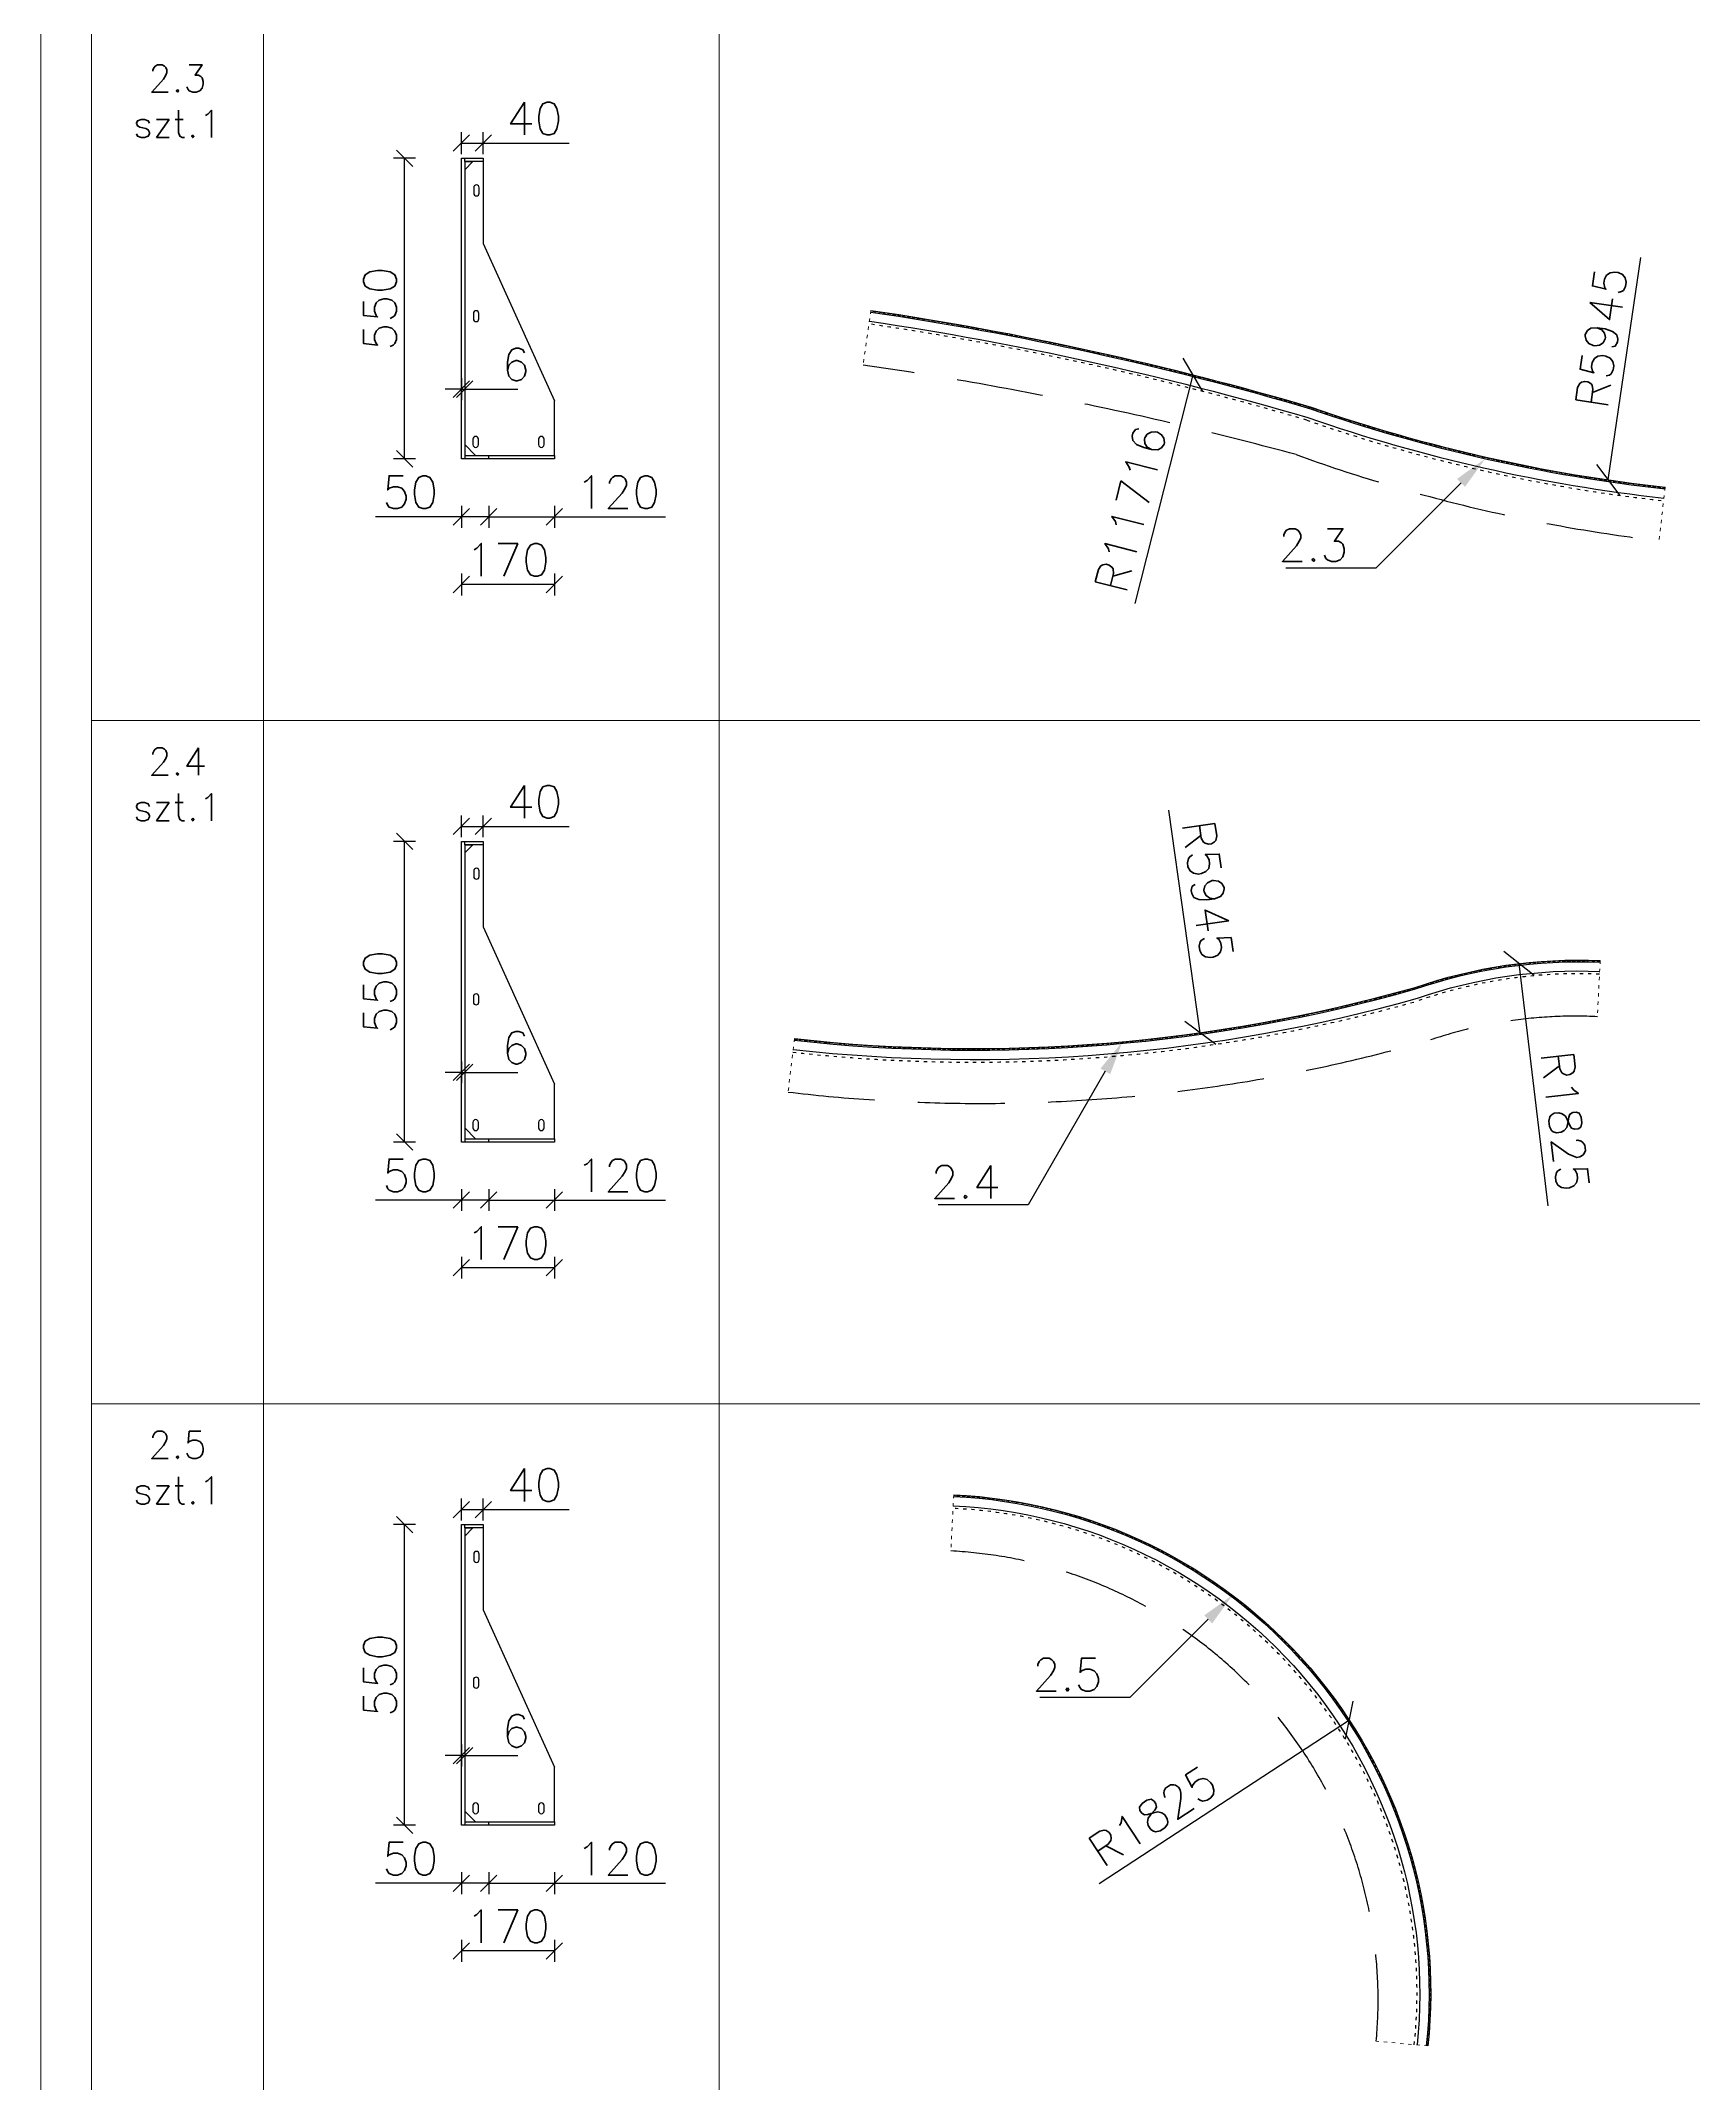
# Model space of a CAD drawing. Header units: millimetres. Extents: x 5046 to 103012, y -15969 to 47766.
# Drawn here: x 58995 to 65038, y 10818 to 18291 of the extents above; entities that cross this region are included whole.
import ezdxf
from ezdxf import colors
from ezdxf.entities.mleader import LeaderData, LeaderLine
from ezdxf.math import Vec2, Vec3

# ---------------------------------------------------------------- set-up
doc = ezdxf.new("R2010")
doc.units = ezdxf.units.MM
for name, pattern in [('ACAD_ISO03W100', [30, 12, -18]), ('ACAD_ISO10W100', [18, 12, -3, 0, -3]), ('HIDDEN2', [4.7625, 3.175, -1.5875])]:
    doc.linetypes.add(name, pattern=pattern)
doc.layers.get('0').update_dxf_attribs({"lineweight": 0})
doc.layers.get('Defpoints').update_dxf_attribs({"lineweight": 0})
for name, color, linetype, lineweight in [('DIM', 3, 'Continuous', 0), ('Kreska-kropka', 240, 'ACAD_ISO10W100', 0), ('Pomocnicze', 252, 'Continuous', 0), ('Przerywana', 230, 'ACAD_ISO03W100', 0), ('TEXT', 2, 'Continuous', 0)]:
    doc.layers.add(name, color=color, linetype=linetype, lineweight=lineweight)
for name, color, linetype in [('L_KS1 550', 40, 'Continuous'), ('L_KS_inderside', 40, 'HIDDEN2'), ('Profil główny', 7, 'Continuous')]:
    doc.layers.add(name, color=color, linetype=linetype)
doc.styles.add('Opisy 1-20', font='simplex.shx', dxfattribs={"height": 100})
doc.styles.add('Skala 1-20', font='simplex.shx', dxfattribs={"height": 60})
doc.styles.add('Skala 1-50', font='simplex.shx', dxfattribs={"height": 120})
doc.dimstyles.new('Skala 1-20', dxfattribs={"dimtxt": 6, "dimasz": 30, "dimexe": 20, "dimexo": 0.625, "dimgap": 15, "dimtad": 1, "dimdec": 0, "dimtxsty": 'Skala 1-20', "dimblk": 'OBLIQUE', "dimcen": 2.5, "dimadec": 0, "dimazin": 0, "dimtfac": 1, "dimtdec": 0, "dimtmove": 0, "dimatfit": 3, "dimldrblk": 'OBLIQUE', "dimfxl": 20, "dimfxlon": 1, "dimarcsym": 0})
doc.dimstyles.new('Skala 1-50', dxfattribs={"dimtxt": 12, "dimasz": 100, "dimexe": 12.5, "dimexo": 0.625, "dimgap": 40, "dimtad": 1, "dimdec": 0, "dimtxsty": 'Skala 1-50', "dimblk": 'OBLIQUE', "dimcen": 2.5, "dimadec": 0, "dimazin": 0, "dimtfac": 1, "dimtdec": 0, "dimtmove": 0, "dimatfit": 3, "dimldrblk": 'OBLIQUE', "dimfxl": 100, "dimfxlon": 1, "dimarcsym": 0})

# ---------------------------------------------------------------- blocks, each defined once
blk = doc.blocks.new('_Oblique')
at = {"color": 0, "linetype": 'ByBlock', "lineweight": -2}
blk.add_line((-0.5, -0.5), (0.5, 0.5), dxfattribs=at)
blk = doc.blocks.new('*D1623')
at = {"layer": 'Defpoints', "color": 0}
for p in [(-6, -214.8), (44, -214.8), (-6, -320.9)]:
    blk.add_point(p, dxfattribs=at)
at = {"layer": 'DIM', "color": 0, "lineweight": -2}
for p, q in [((-6, -320.9), (-163.1, -320.9)), ((-6, -300.9), (-6, -340.9)), ((44, -320.9), (-6, -320.9)), ((44, -300.9), (44, -340.9))]:
    blk.add_line(p, q, dxfattribs=at)
at = {"layer": 'DIM', "color": 0, "linetype": 'ByBlock', "lineweight": -2, "xscale": 30, "yscale": 30, "zscale": 30, "rotation": 180}
blk.add_blockref('_Oblique', (-6, -320.9), dxfattribs=at)
at = {"layer": 'DIM', "color": 0, "linetype": 'ByBlock', "lineweight": -2, "xscale": 30, "yscale": 30, "zscale": 30}
blk.add_blockref('_Oblique', (44, -320.9), dxfattribs=at)
at = {"layer": 'DIM', "color": 0, "insert": (-99.6, -275.9), "char_height": 60, "attachment_point": 5, "style": 'Skala 1-20'}
blk.add_mtext('50', dxfattribs=at)
blk = doc.blocks.new('*D1624')
at = {"layer": 'Defpoints', "color": 0}
for p in [(44, -214.8), (164, -214.8), (164, -320.9)]:
    blk.add_point(p, dxfattribs=at)
at = {"layer": 'DIM', "color": 0, "lineweight": -2}
for p, q in [((44, -300.9), (44, -340.9)), ((44, -320.9), (164, -320.9)), ((164, -300.9), (164, -340.9)), ((164, -320.9), (366.9, -320.9))]:
    blk.add_line(p, q, dxfattribs=at)
at = {"layer": 'DIM', "color": 0, "linetype": 'ByBlock', "lineweight": -2, "xscale": 30, "yscale": 30, "zscale": 30, "rotation": 180}
blk.add_blockref('_Oblique', (44, -320.9), dxfattribs=at)
at = {"layer": 'DIM', "color": 0, "linetype": 'ByBlock', "lineweight": -2, "xscale": 30, "yscale": 30, "zscale": 30}
blk.add_blockref('_Oblique', (164, -320.9), dxfattribs=at)
at = {"layer": 'DIM', "color": 0, "insert": (280.4, -275.9), "char_height": 60, "attachment_point": 5, "style": 'Skala 1-20'}
blk.add_mtext('120', dxfattribs=at)
blk = doc.blocks.new('*D1625')
at = {"layer": 'Defpoints', "color": 0}
for p in [(-6, -214.8), (164, -214.8), (-6, -444.7)]:
    blk.add_point(p, dxfattribs=at)
at = {"layer": 'DIM', "color": 0, "lineweight": -2}
for p, q in [((-6, -424.7), (-6, -464.7)), ((164, -444.7), (-6, -444.7)), ((164, -424.7), (164, -464.7))]:
    blk.add_line(p, q, dxfattribs=at)
at = {"layer": 'DIM', "color": 0, "linetype": 'ByBlock', "lineweight": -2, "xscale": 30, "yscale": 30, "zscale": 30, "rotation": 180}
blk.add_blockref('_Oblique', (-6, -444.7), dxfattribs=at)
at = {"layer": 'DIM', "color": 0, "linetype": 'ByBlock', "lineweight": -2, "xscale": 30, "yscale": 30, "zscale": 30}
blk.add_blockref('_Oblique', (164, -444.7), dxfattribs=at)
at = {"layer": 'DIM', "color": 0, "insert": (79, -399.7), "char_height": 60, "attachment_point": 5, "style": 'Skala 1-20'}
blk.add_mtext('170', dxfattribs=at)
blk = doc.blocks.new('*D1626')
at = {"layer": 'Defpoints', "color": 0}
for p in [(-110, 335.2), (-6, 335.2), (-6, -214.8)]:
    blk.add_point(p, dxfattribs=at)
at = {"layer": 'DIM', "color": 0, "lineweight": -2}
for p, q in [((-90, 335.2), (-130, 335.2)), ((-110, -214.8), (-110, 335.2)), ((-90, -214.8), (-130, -214.8))]:
    blk.add_line(p, q, dxfattribs=at)
at = {"layer": 'DIM', "color": 0, "linetype": 'ByBlock', "lineweight": -2, "xscale": 30, "yscale": 30, "zscale": 30}
for p, rotation in [((-110, 335.2), 90), ((-110, -214.8), 270)]:
    blk.add_blockref('_Oblique', p, dxfattribs=dict(at, rotation=rotation))
at = {"layer": 'DIM', "color": 0, "insert": (-155, 60.2), "char_height": 60, "attachment_point": 5, "rotation": 90, "style": 'Skala 1-20'}
blk.add_mtext('550', dxfattribs=at)
blk = doc.blocks.new('*D1627')
at = {"layer": 'Defpoints', "color": 0}
for p in [(-6, 0), (0, 0), (0, -87.3)]:
    blk.add_point(p, dxfattribs=at)
at = {"layer": 'DIM', "color": 0, "lineweight": -2}
for p, q in [((-6, -67.3), (-6, -107.3)), ((0, -67.3), (0, -107.3)), ((-6, -87.3), (-36, -87.3)), ((-6, -87.3), (0, -87.3)), ((0, -87.3), (97.1, -87.3))]:
    blk.add_line(p, q, dxfattribs=at)
at = {"layer": 'DIM', "color": 0, "linetype": 'ByBlock', "lineweight": -2, "xscale": 30, "yscale": 30, "zscale": 30}
blk.add_blockref('_Oblique', (-6, -87.3), dxfattribs=at)
at = {"layer": 'DIM', "color": 0, "linetype": 'ByBlock', "lineweight": -2, "xscale": 30, "yscale": 30, "zscale": 30, "rotation": 180}
blk.add_blockref('_Oblique', (0, -87.3), dxfattribs=at)
at = {"layer": 'DIM', "color": 0, "insert": (93.6, -42.3), "char_height": 60, "attachment_point": 5, "style": 'Skala 1-20'}
blk.add_mtext('6', dxfattribs=at)
blk = doc.blocks.new('*D1628')
at = {"layer": 'Defpoints', "color": 0}
for p in [(34, 362.8), (-6, 335.2), (34, 335.2)]:
    blk.add_point(p, dxfattribs=at)
at = {"layer": 'DIM', "color": 0, "lineweight": -2}
for p, q in [((-6, 342.8), (-6, 382.8)), ((34, 342.8), (34, 382.8)), ((-6, 362.8), (34, 362.8)), ((34, 362.8), (191.1, 362.8))]:
    blk.add_line(p, q, dxfattribs=at)
at = {"layer": 'DIM', "color": 0, "linetype": 'ByBlock', "lineweight": -2, "xscale": 30, "yscale": 30, "zscale": 30, "rotation": 180}
blk.add_blockref('_Oblique', (-6, 362.8), dxfattribs=at)
at = {"layer": 'DIM', "color": 0, "linetype": 'ByBlock', "lineweight": -2, "xscale": 30, "yscale": 30, "zscale": 30}
blk.add_blockref('_Oblique', (34, 362.8), dxfattribs=at)
at = {"layer": 'DIM', "color": 0, "insert": (127.6, 407.8), "char_height": 60, "attachment_point": 5, "style": 'Skala 1-20'}
blk.add_mtext('40', dxfattribs=at)
blk = doc.blocks.new('*D2830')
at = {"layer": 'Defpoints', "color": 0}
for p in [(63630.9, 22253.4), (64612.8, 9622.8)]:
    blk.add_point(p, dxfattribs=at)
at = {"layer": 'DIM', "color": 0, "lineweight": -2}
blk.add_line((63630.9, 22253.4), (63709.8, 21238.5), dxfattribs=at)
at = {"layer": 'DIM', "color": 0, "linetype": 'ByBlock', "lineweight": -2, "xscale": 100, "yscale": 100, "zscale": 100, "rotation": 94.44521016586647}
blk.add_blockref('_Oblique', (63630.9, 22253.4), dxfattribs=at)
at = {"layer": 'DIM', "color": 0, "insert": (63782, 21599.4), "char_height": 120, "attachment_point": 5, "rotation": 274.44521, "style": 'Skala 1-50'}
blk.add_mtext('R12669', dxfattribs=at)
blk = doc.blocks.new('*D2833')
at = {"layer": 'Defpoints', "color": 0}
for p in [(63804.1, 19657.8), (62229.9, 8047.7)]:
    blk.add_point(p, dxfattribs=at)
at = {"layer": 'DIM', "color": 0, "lineweight": -2}
blk.add_line((63804.1, 19657.8), (63687.7, 18799.4), dxfattribs=at)
at = {"layer": 'DIM', "color": 0, "linetype": 'ByBlock', "lineweight": -2, "xscale": 100, "yscale": 100, "zscale": 100, "rotation": 82.27860717984346}
blk.add_blockref('_Oblique', (63804.1, 19657.8), dxfattribs=at)
at = {"layer": 'DIM', "color": 0, "insert": (63633.1, 19141.2), "char_height": 120, "attachment_point": 5, "rotation": 82.27861, "style": 'Skala 1-50'}
blk.add_mtext('R11716', dxfattribs=at)
blk = doc.blocks.new('*D2834')
at = {"layer": 'Defpoints', "color": 0}
for p in [(62798.4, 19749.4), (62223.3, 7093.7)]:
    blk.add_point(p, dxfattribs=at)
at = {"layer": 'DIM', "color": 0, "lineweight": -2}
blk.add_line((62798.4, 19749.4), (62753.5, 18761.8), dxfattribs=at)
at = {"layer": 'DIM', "color": 0, "linetype": 'ByBlock', "lineweight": -2, "xscale": 100, "yscale": 100, "zscale": 100, "rotation": 87.39799648507369}
blk.add_blockref('_Oblique', (62798.4, 19749.4), dxfattribs=at)
at = {"layer": 'DIM', "color": 0, "insert": (62669.7, 19120.2), "char_height": 120, "attachment_point": 5, "rotation": 87.398, "style": 'Skala 1-50'}
blk.add_mtext('R12669', dxfattribs=at)
blk = doc.blocks.new('*D2836')
at = {"layer": 'Defpoints', "color": 0}
for p in [(63208.4, 17068.9), (60325.1, 5712.8)]:
    blk.add_point(p, dxfattribs=at)
at = {"layer": 'DIM', "color": 0, "lineweight": -2}
blk.add_line((63208.4, 17068.9), (62996, 16232.5), dxfattribs=at)
at = {"layer": 'DIM', "color": 0, "linetype": 'ByBlock', "lineweight": -2, "xscale": 100, "yscale": 100, "zscale": 100, "rotation": 75.75390200143597}
blk.add_blockref('_Oblique', (63208.4, 17068.9), dxfattribs=at)
at = {"layer": 'DIM', "color": 0, "insert": (62980.7, 16578.4), "char_height": 120, "attachment_point": 5, "rotation": 75.7539, "style": 'Skala 1-50'}
blk.add_mtext('R11716', dxfattribs=at)
blk = doc.blocks.new('*D2837')
at = {"layer": 'Defpoints', "color": 0}
for p in [(65591.3, 22565.9), (64726.7, 16684.3)]:
    blk.add_point(p, dxfattribs=at)
at = {"layer": 'DIM', "color": 0, "lineweight": -2}
blk.add_line((64726.7, 16684.3), (64846.3, 17498.4), dxfattribs=at)
at = {"layer": 'DIM', "color": 0, "linetype": 'ByBlock', "lineweight": -2, "xscale": 100, "yscale": 100, "zscale": 100, "rotation": 261.6372563403878}
blk.add_blockref('_Oblique', (64726.7, 16684.3), dxfattribs=at)
at = {"layer": 'DIM', "color": 0, "insert": (64702.1, 17204.9), "char_height": 120, "attachment_point": 5, "rotation": 81.63726, "style": 'Skala 1-50'}
blk.add_mtext('R5945', dxfattribs=at)
blk = doc.blocks.new('*D2841')
at = {"layer": 'Defpoints', "color": 0}
for p in [(60264.9, 18278.3), (62760.8, 8887.4)]:
    blk.add_point(p, dxfattribs=at)
at = {"layer": 'DIM', "color": 0, "lineweight": -2}
blk.add_line((62760.8, 8887.4), (62536.1, 9732.8), dxfattribs=at)
at = {"layer": 'DIM', "color": 0, "linetype": 'ByBlock', "lineweight": -2, "xscale": 100, "yscale": 100, "zscale": 100, "rotation": 284.8839053581911}
blk.add_blockref('_Oblique', (62760.8, 8887.4), dxfattribs=at)
at = {"layer": 'DIM', "color": 0, "insert": (62709.8, 9468.5), "char_height": 120, "attachment_point": 5, "rotation": 284.88391, "style": 'Skala 1-50'}
blk.add_mtext('R9717', dxfattribs=at)
blk = doc.blocks.new('*D2844')
at = {"layer": 'Defpoints', "color": 0}
for p in [(61858.2, 16436.8), (63408.1, 6844.3)]:
    blk.add_point(p, dxfattribs=at)
at = {"layer": 'DIM', "color": 0, "lineweight": -2}
blk.add_line((63408.1, 6844.3), (63252.7, 7806.1), dxfattribs=at)
at = {"layer": 'DIM', "color": 0, "linetype": 'ByBlock', "lineweight": -2, "xscale": 100, "yscale": 100, "zscale": 100, "rotation": 279.1782469050666}
blk.add_blockref('_Oblique', (63408.1, 6844.3), dxfattribs=at)
at = {"layer": 'DIM', "color": 0, "insert": (63399.3, 7525.9), "char_height": 120, "attachment_point": 5, "rotation": 279.17825, "style": 'Skala 1-50'}
blk.add_mtext('R9717', dxfattribs=at)
blk = doc.blocks.new('*D2846')
at = {"layer": 'Defpoints', "color": 0}
for p in [(63780.3, 12145.8), (62252.4, 11147)]:
    blk.add_point(p, dxfattribs=at)
at = {"layer": 'DIM', "color": 0, "lineweight": -2}
blk.add_line((63780.3, 12145.8), (62865.2, 11547.5), dxfattribs=at)
at = {"layer": 'DIM', "color": 0, "linetype": 'ByBlock', "lineweight": -2, "xscale": 100, "yscale": 100, "zscale": 100, "rotation": 33.17486627822165}
blk.add_blockref('_Oblique', (63780.3, 12145.8), dxfattribs=at)
at = {"layer": 'DIM', "color": 0, "insert": (63061.6, 11795.4), "char_height": 120, "attachment_point": 5, "rotation": 33.17487, "style": 'Skala 1-50'}
blk.add_mtext('R1825', dxfattribs=at)
blk = doc.blocks.new('*D2888')
at = {"layer": 'Defpoints', "color": 0}
for p in [(64400.3, 14914.4), (64617, 13101.9)]:
    blk.add_point(p, dxfattribs=at)
at = {"layer": 'DIM', "color": 0, "lineweight": -2}
blk.add_line((64400.3, 14914.4), (64506.3, 14028), dxfattribs=at)
at = {"layer": 'DIM', "color": 0, "linetype": 'ByBlock', "lineweight": -2, "xscale": 100, "yscale": 100, "zscale": 100, "rotation": 96.81594185414785}
blk.add_blockref('_Oblique', (64400.3, 14914.4), dxfattribs=at)
at = {"layer": 'DIM', "color": 0, "insert": (64570, 14337.7), "char_height": 120, "attachment_point": 5, "rotation": 276.81594, "style": 'Skala 1-50'}
blk.add_mtext('R1825', dxfattribs=at)
blk = doc.blocks.new('*D2890')
at = {"layer": 'Defpoints', "color": 0}
for p in [(63486.4, 14122.5), (63292.6, 4407.5)]:
    blk.add_point(p, dxfattribs=at)
at = {"layer": 'DIM', "color": 0, "lineweight": -2}
blk.add_line((63292.6, 4407.5), (63311.5, 5358.2), dxfattribs=at)
at = {"layer": 'DIM', "color": 0, "linetype": 'ByBlock', "lineweight": -2, "xscale": 100, "yscale": 100, "zscale": 100, "rotation": 268.8568521770418}
blk.add_blockref('_Oblique', (63292.6, 4407.5), dxfattribs=at)
at = {"layer": 'DIM', "color": 0, "insert": (63205.6, 5060.3), "char_height": 120, "attachment_point": 5, "rotation": 88.85685, "style": 'Skala 1-50'}
blk.add_mtext('R9717', dxfattribs=at)
blk = doc.blocks.new('*D2892')
at = {"layer": 'Defpoints', "color": 0}
for p in [(62406.6, 20548.4), (63235, 14661.6)]:
    blk.add_point(p, dxfattribs=at)
at = {"layer": 'DIM', "color": 0, "lineweight": -2}
blk.add_line((63235, 14661.6), (63120.4, 15476.4), dxfattribs=at)
at = {"layer": 'DIM', "color": 0, "linetype": 'ByBlock', "lineweight": -2, "xscale": 100, "yscale": 100, "zscale": 100, "rotation": 278.0107824591519}
blk.add_blockref('_Oblique', (63235, 14661.6), dxfattribs=at)
at = {"layer": 'DIM', "color": 0, "insert": (63262.8, 15182), "char_height": 120, "attachment_point": 5, "rotation": 278.01078, "style": 'Skala 1-50'}
blk.add_mtext('R5945', dxfattribs=at)
blk = doc.blocks.new('det550')
at = {"layer": 'Profil główny'}
for p, q in [((-6, -214.8), (-6, 335.2)), ((-6, 335.2), (34, 335.2)), ((0, 329.2), (0, 335.2)), ((34, 329.2), (0, 329.2)), ((0, 329.2), (0, -208.8)), ((0, 329.2), (15, 329.2)), ((15, 329.2), (0, 314.2)), ((0, 314.2), (0, -188.8)), ((34, 335.2), (34, 329.2)), ((34, 329.2), (34, 179.2)), ((34, 179.2), (164, -108.8)), ((164, -208.8), (164, -108.8)), ((164, -214.8), (-6, -214.8)), ((20, -208.8), (0, -188.8)), ((0, -208.8), (164, -208.8)), ((0, -208.8), (0, -214.8)), ((44, -214.8), (44, -208.8)), ((164, -208.8), (164, -214.8))]:
    blk.add_line(p, q, dxfattribs=at)
for points in [[(16.5, 281.2), (16.5, 271.2, 1), (26.5, 271.2), (26.5, 281.2, 1)], [(15.8, 51.2), (15.8, 41.2, 1), (25.8, 41.2), (25.8, 51.2, 1)], [(15, -178.8), (15, -188.8, 1), (25, -188.8), (25, -178.8, 1)], [(135, -178.8), (135, -188.8, 1), (145, -188.8), (145, -178.8, 1)]]:
    blk.add_lwpolyline(points, format="xyb", close=True, dxfattribs=at)
at = {"layer": 'DIM'}
for base, p1, p2, picture, middle in [((34, 362.8), (-6, 335.2), (34, 335.2), '*D1628', (127.6, 407.8)), ((0, -87.3), (-6, 0), (0, 0), '*D1627', (93.6, -42.3)), ((-6, -320.9), (44, -214.8), (-6, -214.8), '*D1623', (-99.6, -275.9)), ((164, -320.9), (44, -214.8), (164, -214.8), '*D1624', (280.4, -275.9))]:
    dim = blk.add_linear_dim(base=base, p1=p1, p2=p2, dimstyle='Skala 1-20', dxfattribs=at)
    dim.commit()
    dim.dimension.update_dxf_attribs({"geometry": picture, "text_midpoint": middle})
dim = blk.add_linear_dim(base=(-110, 335.2), p1=(-6, -214.8), p2=(-6, 335.2), angle=90, dimstyle='Skala 1-20', dxfattribs=at)
dim.commit()
dim.dimension.update_dxf_attribs({"geometry": '*D1626', "text_midpoint": (-155, 60.2)})
dim = blk.add_linear_dim(base=(-6, -444.7), p1=(164, -214.8), p2=(-6, -214.8), dimstyle='Skala 1-20', dxfattribs=at)
dim.commit()
dim.dimension.update_dxf_attribs({"geometry": '*D1625', "text_midpoint": (79, -444.7), "dimtype": 160})

msp = doc.modelspace()

# ---------------------------------------------------------------- linework, layer by layer
at = {"layer": 'Kreska-kropka'}
for points in [[(62030, 17301.4, -0.035209), (63639.2, 16947.6, 0.056027), (64935.2, 16654.4)], [(61750.5, 14636.9, 0.096516), (64018, 14823, -0.095073), (64697.5, 14922.5)], [(62333, 12967.6, -0.432431), (64064.6, 10954.1)]]:
    msp.add_lwpolyline(points, format="xyb", dxfattribs=at)
at = {"layer": 'L_KS1 550'}
for points in [[(62024.7, 17264.8, -0.035188), (63627.9, 16912.3, 0.055978), (64930.9, 16617.7)], [(62029.6, 17298.5, -0.035207), (63638.3, 16944.7, 0.056023), (64934.9, 16651.4)], [(62030.4, 17304.4, -0.035211), (63640.1, 16950.4, 0.056031), (64935.6, 16657.4)], [(61746.2, 14600.1, 0.096575), (64029.1, 14787.7, -0.095199), (64695.7, 14885.6)], [(61750.2, 14633.9, 0.096521), (64018.9, 14820.2, -0.095083), (64697.4, 14919.5)], [(61750.9, 14639.9, 0.096511), (64017.1, 14825.9, -0.095063), (64697.7, 14925.5)], [(62331.1, 12930.6, -0.432555), (64027.7, 10957.5)], [(62332.9, 12964.6, -0.43244), (64061.6, 10954.4)], [(62333.2, 12970.5, -0.432421), (64067.6, 10953.9)]]:
    msp.add_lwpolyline(points, format="xyb", dxfattribs=at)
at = {"layer": 'L_KS1 550', "linetype": 'ACAD_ISO03W100'}
for points in [[(62023.2, 17254.9, -0.035185), (63624.8, 16902.8, 0.055965), (64929.7, 16607.7)], [(61745, 14590.2, 0.096592), (64032.1, 14778.2, -0.095234), (64695.2, 14875.6)], [(62330.6, 12920.6, -0.43259), (64017.8, 10958.4)]]:
    msp.add_lwpolyline(points, format="xyb", dxfattribs=at)
at = {"layer": 'L_KS_inderside', "ltscale": 100}
for points in [[(62001.7, 17104.6, -0.030526), (63585.2, 16776.9, 0.057464), (64912.4, 16461.8)], [(61727.7, 14444.3, 0.099944), (64076.7, 14634.9, -0.094533), (64687.4, 14720)], [(62322.8, 12765, -0.426436), (63878.6, 10971.2)]]:
    msp.add_lwpolyline(points, format="xyb", dxfattribs=at)
at = {"layer": 'Pomocnicze'}
for p, q in [((58994.8, 23701.1), (58994.8, -14944.5)), ((59180.2, 23503.4), (59180.2, -14944.5)), ((59808.5, 23503.4), (59808.5, -14944.5)), ((61475.3, 23503.4), (61475.3, -14944.5)), ((69190.5, 15803.4), (59180.2, 15803.4)), ((69190.5, 13303.4), (59180.2, 13303.4))]:
    msp.add_line(p, q, dxfattribs=at)
at = {"layer": 'Przerywana'}
for p, q in [((62030.4, 17304.4), (62001.7, 17104.6)), ((64935.6, 16657.4), (64912.4, 16461.8)), ((64697.7, 14925.5), (64687.4, 14720)), ((61750.9, 14639.9), (61727.7, 14444.3)), ((62333.2, 12970.5), (62322.8, 12765)), ((64067.6, 10953.9), (63878.6, 10971.2))]:
    msp.add_line(p, q, dxfattribs=at)

# ---------------------------------------------------------------- block references
at = {"layer": 'Profil główny', "xscale": 2, "yscale": 2}
for p in [(60544.9, 17191), (60544.9, 14691), (60544.9, 12191)]:
    msp.add_blockref('det550', p, dxfattribs=at)

# ---------------------------------------------------------------- texts
at = {"layer": 'TEXT', "char_height": 100, "width": 628.322, "attachment_point": 1, "style": 'Opisy 1-20'}
for s, insert in [('\\pxqc;2.3\\Pszt.1', (59180.2, 18203.4)), ('\\pxqc;2.4\\Pszt.1', (59180.2, 15703.4)), ('\\pxqc;2.5\\Pszt.1', (59180.2, 13203.4))]:
    msp.add_mtext(s, dxfattribs=dict(at, insert=insert))

# ---------------------------------------------------------------- dimensions: what is measured, and where the dimension line sits
at = {"layer": 'DIM'}
for center, mpoint, picture, middle in [((65591.3, 22565.9), (64726.7, 16684.3), '*D2837', (64801, 17190.3)), ((62406.6, 20548.4), (63235, 14661.6), '*D2892', (63163.8, 15168))]:
    dim = msp.add_radius_dim(center=center, mpoint=mpoint, dimstyle='Skala 1-50', override={"dimtxsty": 'Skala 1-50', "dimldrblk": 'Oblique'}, dxfattribs=at)
    dim.commit()
    dim.dimension.update_dxf_attribs({"geometry": picture, "text_midpoint": middle, "dimtype": 164})
for center, mpoint, picture, middle in [((64612.8, 9622.8), (63630.9, 22253.4), '*D2830', (63682.3, 21591.7)), ((62223.3, 7093.7), (62798.4, 19749.4), '*D2834', (62769.6, 19115.7)), ((62229.9, 8047.7), (63804.1, 19657.8), '*D2833', (63732.2, 19127.8)), ((60264.9, 18278.3), (62760.8, 8887.4), '*D2841', (62613.1, 9442.9)), ((60325.1, 5712.8), (63208.4, 17068.9), '*D2836', (63077.6, 16553.8)), ((61858.2, 16436.8), (63408.1, 6844.3), '*D2844', (63300.6, 7510)), ((64617, 13101.9), (64400.3, 14914.4), '*D2888', (64470.7, 14325.9)), ((63486.4, 14122.5), (63292.6, 4407.5), '*D2890', (63305.5, 5058.3)), ((62252.4, 11147), (63780.3, 12145.8), '*D2846', (63116.3, 11711.7))]:
    dim = msp.add_radius_dim(center=center, mpoint=mpoint, dimstyle='Skala 1-50', dxfattribs=at)
    dim.commit()
    dim.dimension.update_dxf_attribs({"geometry": picture, "text_midpoint": middle, "dimtype": 164})

# ---------------------------------------------------------------- leaders
ml = msp.add_multileader_mtext('Standard', dxfattribs=at)
ml.set_content('2.3', style='Skala 1-50')
ml.set_leader_properties()
ml.build(insert=Vec2(0, 0))
ml.multileader.update_dxf_attribs({"has_text_frame": 1, "text_left_attachment_type": 5, "text_right_attachment_type": 5, "dogleg_length": 50, "arrow_head_size": 125})
ctx = ml.context
ctx.base_point, ctx.char_height, ctx.arrow_head_size, ctx.landing_gap_size, ctx.plane_origin = Vec3(63475.6, 16361.8), 120, 125, 50, Vec3(64277.2, 16762)
ctx.left_attachment, ctx.right_attachment, ctx.text_align_type = 5, 5, 2
notes = []
notes.append((ctx, [(0, (1, 1, 0), (63877.1, 16361.8), (-1, 0), 50, [(0, [(64277.2, 16762)], 0, [])])]))
ctx.mtext.insert, ctx.mtext.alignment, ctx.mtext.flow_direction = Vec3(63777.1, 16505.8), 3, 5
ml = msp.add_multileader_mtext('Standard', dxfattribs=at)
ml.set_content('2.4', style='Skala 1-50')
ml.set_leader_properties()
ml.build(insert=Vec2(0, 0))
ml.multileader.update_dxf_attribs({"has_text_frame": 1, "text_left_attachment_type": 5, "text_right_attachment_type": 5, "dogleg_length": 50, "arrow_head_size": 125})
ctx = ml.context
ctx.base_point, ctx.char_height, ctx.arrow_head_size, ctx.landing_gap_size, ctx.plane_origin = Vec3(62198.3, 14031.1), 120, 125, 50, Vec3(62950.3, 14628.5)
ctx.left_attachment, ctx.right_attachment, ctx.text_align_type = 5, 5, 2
notes.append((ctx, [(0, (1, 1, 0), (62605.4, 14031.1), (-1, 0), 50, [(0, [(62950.3, 14628.5)], 0, [])])]))
ctx.mtext.insert, ctx.mtext.alignment, ctx.mtext.flow_direction = Vec3(62505.4, 14175.1), 3, 5
ml = msp.add_multileader_mtext('Standard', dxfattribs=at)
ml.set_content('2.5', style='Skala 1-50')
ml.set_leader_properties()
ml.build(insert=Vec2(0, 0))
ml.multileader.update_dxf_attribs({"has_text_frame": 1, "text_left_attachment_type": 5, "text_right_attachment_type": 5, "dogleg_length": 50, "arrow_head_size": 125})
ctx = ml.context
ctx.base_point, ctx.char_height, ctx.arrow_head_size, ctx.landing_gap_size, ctx.plane_origin = Vec3(62576.3, 12228.4), 120, 125, 50, Vec3(63352.8, 12603.4)
ctx.left_attachment, ctx.right_attachment, ctx.text_align_type = 5, 5, 2
notes.append((ctx, [(0, (1, 1, 0), (62977.7, 12228.4), (-1, 0), 50, [(0, [(63352.8, 12603.4)], 0, [])])]))
ctx.mtext.insert, ctx.mtext.alignment, ctx.mtext.flow_direction = Vec3(62877.7, 12372.4), 3, 5
for ctx, leaders in notes:
    for number, flags, end, landing, length, lines in leaders:
        leader = LeaderData()
        leader.index, (leader.has_last_leader_line, leader.has_dogleg_vector, leader.attachment_direction) = number, flags
        leader.last_leader_point, leader.dogleg_vector, leader.dogleg_length = Vec3(end), Vec3(landing), length
        for number, points, colour, breaks in lines:
            line = LeaderLine()
            line.index, line.vertices, line.color, line.breaks = number, Vec3.list(points), colors.encode_raw_color(colour), breaks
            leader.lines.append(line)
        ctx.leaders.append(leader)

doc.saveas('drawing.dxf')
